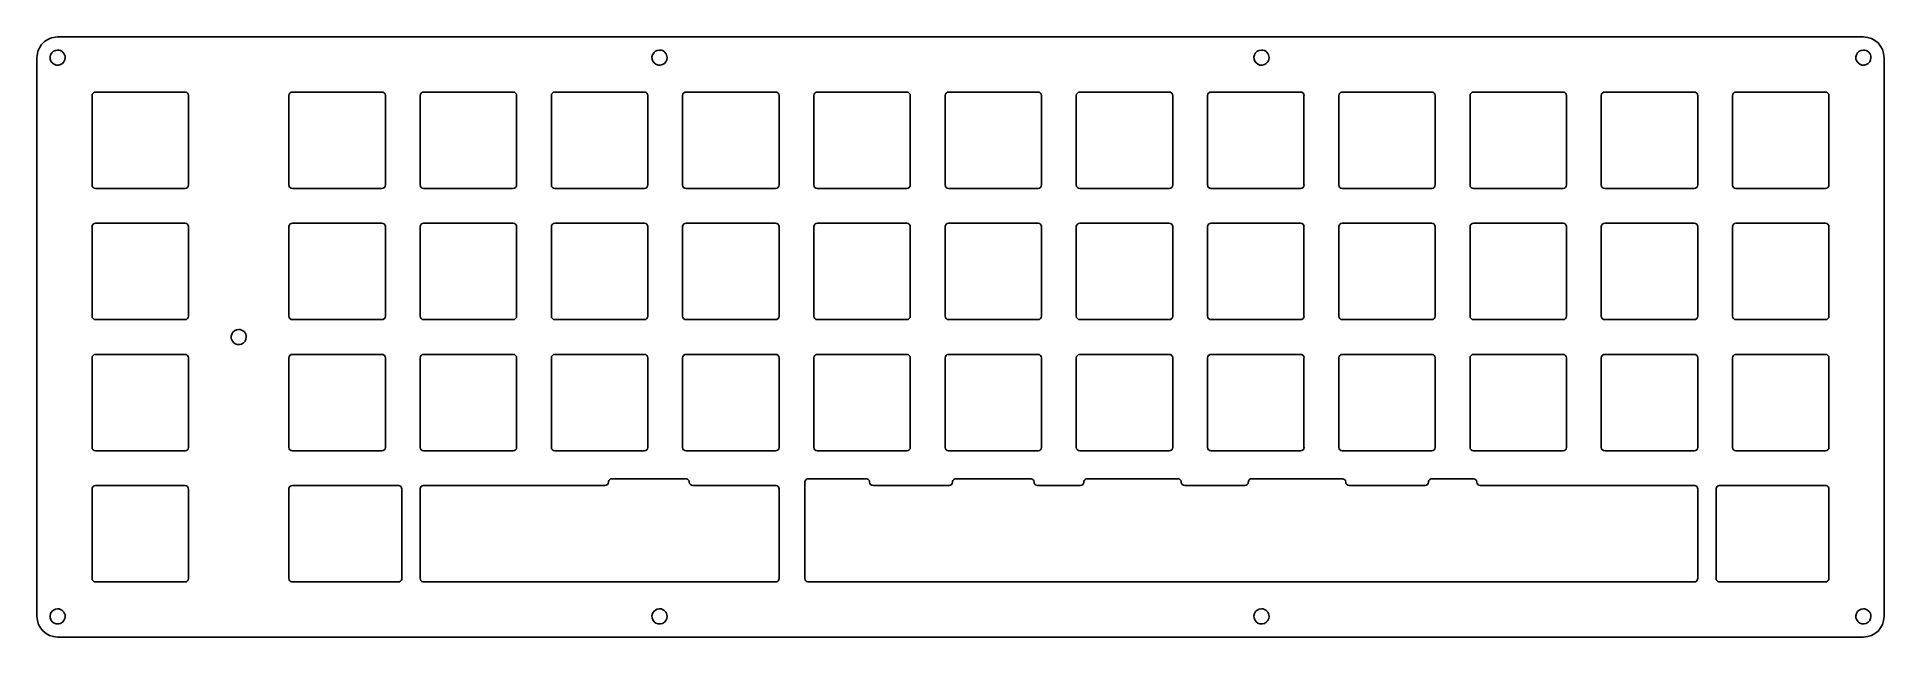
# Model space of a CAD drawing. Extents: x 0 to 268, y -87 to 0.
import ezdxf

# ---------------------------------------------------------------- set-up
doc = ezdxf.new("R2010")
doc.units = 0
doc.layers.get('0').update_dxf_attribs({"linetype": 'CONTINUOUS'})

msp = doc.modelspace()

# ---------------------------------------------------------------- linework, layer by layer
at = {"color": 7}
for points in [[(3.0988, -0.14858), (265.22426, -0.14858)], [(0.09906, -84.29878), (0.09906, -3.14832)], [(268.224, -3.14832), (268.224, -84.29878)], [(8.09752, -8.64996), (8.09752, -21.64968)], [(21.59762, -8.14958), (8.5979, -8.14958)], [(22.098, -21.64968), (22.098, -8.64996)], [(36.67252, -8.64996), (36.67252, -21.64968)], [(50.17262, -8.14958), (37.1729, -8.14958)], [(50.673, -21.64968), (50.673, -8.64996)], [(55.72252, -8.64996), (55.72252, -21.64968)], [(69.22262, -8.14958), (56.2229, -8.14958)], [(69.723, -21.64968), (69.723, -8.64996)], [(74.77252, -8.64996), (74.77252, -21.64968)], [(88.27262, -8.14958), (75.2729, -8.14958)], [(88.773, -21.64968), (88.773, -8.64996)], [(93.82252, -8.64996), (93.82252, -21.64968)], [(107.32262, -8.14958), (94.3229, -8.14958)], [(107.823, -21.64968), (107.823, -8.64996)], [(112.87252, -8.64996), (112.87252, -21.64968)], [(126.37262, -8.14958), (113.3729, -8.14958)], [(126.873, -21.64968), (126.873, -8.64996)], [(131.92252, -8.64996), (131.92252, -21.64968)], [(145.42262, -8.14958), (132.4229, -8.14958)], [(145.923, -21.64968), (145.923, -8.64996)], [(150.97252, -8.64996), (150.97252, -21.64968)], [(164.47262, -8.14958), (151.4729, -8.14958)], [(164.973, -21.64968), (164.973, -8.64996)], [(170.02252, -8.64996), (170.02252, -21.64968)], [(183.52262, -8.14958), (170.5229, -8.14958)], [(184.023, -21.64968), (184.023, -8.64996)], [(189.07252, -8.64996), (189.07252, -21.64968)], [(202.57262, -8.14958), (189.5729, -8.14958)], [(203.073, -21.64968), (203.073, -8.64996)], [(208.12252, -8.64996), (208.12252, -21.64968)], [(221.62262, -8.14958), (208.6229, -8.14958)], [(222.123, -21.64968), (222.123, -8.64996)], [(227.17252, -8.64996), (227.17252, -21.64968)], [(240.67262, -8.14958), (227.6729, -8.14958)], [(241.173, -21.64968), (241.173, -8.64996)], [(246.22252, -8.64996), (246.22252, -21.64968)], [(259.72262, -8.14958), (246.7229, -8.14958)], [(260.223, -21.64968), (260.223, -8.64996)], [(8.5979, -22.15006), (21.59762, -22.15006)], [(37.1729, -22.15006), (50.17262, -22.15006)], [(56.2229, -22.15006), (69.22262, -22.15006)], [(75.2729, -22.15006), (88.27262, -22.15006)], [(94.3229, -22.15006), (107.32262, -22.15006)], [(113.3729, -22.15006), (126.37262, -22.15006)], [(132.4229, -22.15006), (145.42262, -22.15006)], [(151.4729, -22.15006), (164.47262, -22.15006)], [(170.5229, -22.15006), (183.52262, -22.15006)], [(189.5729, -22.15006), (202.57262, -22.15006)], [(208.6229, -22.15006), (221.62262, -22.15006)], [(227.6729, -22.15006), (240.67262, -22.15006)], [(246.7229, -22.15006), (259.72262, -22.15006)], [(8.09752, -27.69996), (8.09752, -40.69968)], [(21.59762, -27.19958), (8.5979, -27.19958)], [(22.098, -40.69968), (22.098, -27.69996)], [(36.67252, -27.69996), (36.67252, -40.69968)], [(50.17262, -27.19958), (37.1729, -27.19958)], [(50.673, -40.69968), (50.673, -27.69996)], [(55.72252, -27.69996), (55.72252, -40.69968)], [(69.22262, -27.19958), (56.2229, -27.19958)], [(69.723, -40.69968), (69.723, -27.69996)], [(74.77252, -27.69996), (74.77252, -40.69968)], [(88.27262, -27.19958), (75.2729, -27.19958)], [(88.773, -40.69968), (88.773, -27.69996)], [(93.82252, -27.69996), (93.82252, -40.69968)], [(107.32262, -27.19958), (94.3229, -27.19958)], [(107.823, -40.69968), (107.823, -27.69996)], [(112.87252, -27.69996), (112.87252, -40.69968)], [(126.37262, -27.19958), (113.3729, -27.19958)], [(126.873, -40.69968), (126.873, -27.69996)], [(131.92252, -27.69996), (131.92252, -40.69968)], [(145.42262, -27.19958), (132.4229, -27.19958)], [(145.923, -40.69968), (145.923, -27.69996)], [(150.97252, -27.69996), (150.97252, -40.69968)], [(164.47262, -27.19958), (151.4729, -27.19958)], [(164.973, -40.69968), (164.973, -27.69996)], [(170.02252, -27.69996), (170.02252, -40.69968)], [(183.52262, -27.19958), (170.5229, -27.19958)], [(184.023, -40.69968), (184.023, -27.69996)], [(189.07252, -27.69996), (189.07252, -40.69968)], [(202.57262, -27.19958), (189.5729, -27.19958)], [(203.073, -40.69968), (203.073, -27.69996)], [(208.12252, -27.69996), (208.12252, -40.69968)], [(221.62262, -27.19958), (208.6229, -27.19958)], [(222.123, -40.69968), (222.123, -27.69996)], [(227.17252, -27.69996), (227.17252, -40.69968)], [(240.67262, -27.19958), (227.6729, -27.19958)], [(241.173, -40.69968), (241.173, -27.69996)], [(246.22252, -27.69996), (246.22252, -40.69968)], [(259.72262, -27.19958), (246.7229, -27.19958)], [(260.223, -40.69968), (260.223, -27.69996)], [(8.5979, -41.20006), (21.59762, -41.20006)], [(37.1729, -41.20006), (50.17262, -41.20006)], [(56.2229, -41.20006), (69.22262, -41.20006)], [(75.2729, -41.20006), (88.27262, -41.20006)], [(94.3229, -41.20006), (107.32262, -41.20006)], [(113.3729, -41.20006), (126.37262, -41.20006)], [(132.4229, -41.20006), (145.42262, -41.20006)], [(151.4729, -41.20006), (164.47262, -41.20006)], [(170.5229, -41.20006), (183.52262, -41.20006)], [(189.5729, -41.20006), (202.57262, -41.20006)], [(208.6229, -41.20006), (221.62262, -41.20006)], [(227.6729, -41.20006), (240.67262, -41.20006)], [(246.7229, -41.20006), (259.72262, -41.20006)], [(8.09752, -46.74996), (8.09752, -59.74968)], [(21.59762, -46.24958), (8.5979, -46.24958)], [(22.098, -59.74968), (22.098, -46.74996)], [(36.67252, -46.74996), (36.67252, -59.74968)], [(50.17262, -46.24958), (37.1729, -46.24958)], [(50.673, -59.74968), (50.673, -46.74996)], [(55.72252, -46.74996), (55.72252, -59.74968)], [(69.22262, -46.24958), (56.2229, -46.24958)], [(69.723, -59.74968), (69.723, -46.74996)], [(74.77252, -46.74996), (74.77252, -59.74968)], [(88.27262, -46.24958), (75.2729, -46.24958)], [(88.773, -59.74968), (88.773, -46.74996)], [(93.82252, -46.74996), (93.82252, -59.74968)], [(107.32262, -46.24958), (94.3229, -46.24958)], [(107.823, -59.74968), (107.823, -46.74996)], [(112.87252, -46.74996), (112.87252, -59.74968)], [(126.37262, -46.24958), (113.3729, -46.24958)], [(126.873, -59.74968), (126.873, -46.74996)], [(131.92252, -46.74996), (131.92252, -59.74968)], [(145.42262, -46.24958), (132.4229, -46.24958)], [(145.923, -59.74968), (145.923, -46.74996)], [(150.97252, -46.74996), (150.97252, -59.74968)], [(164.47262, -46.24958), (151.4729, -46.24958)], [(164.973, -59.74968), (164.973, -46.74996)], [(170.02252, -46.74996), (170.02252, -59.74968)], [(183.52262, -46.24958), (170.5229, -46.24958)], [(184.023, -59.74968), (184.023, -46.74996)], [(189.07252, -46.74996), (189.07252, -59.74968)], [(202.57262, -46.24958), (189.5729, -46.24958)], [(203.073, -59.74968), (203.073, -46.74996)], [(208.12252, -46.74996), (208.12252, -59.74968)], [(221.62262, -46.24958), (208.6229, -46.24958)], [(222.123, -59.74968), (222.123, -46.74996)], [(227.17252, -46.74996), (227.17252, -59.74968)], [(240.67262, -46.24958), (227.6729, -46.24958)], [(241.173, -59.74968), (241.173, -46.74996)], [(246.22252, -46.74996), (246.22252, -59.74968)], [(259.72262, -46.24958), (246.7229, -46.24958)], [(260.223, -59.74968), (260.223, -46.74996)], [(8.5979, -60.25006), (21.59762, -60.25006)], [(37.1729, -60.25006), (50.17262, -60.25006)], [(56.2229, -60.25006), (69.22262, -60.25006)], [(75.2729, -60.25006), (88.27262, -60.25006)], [(94.3229, -60.25006), (107.32262, -60.25006)], [(113.3729, -60.25006), (126.37262, -60.25006)], [(132.4229, -60.25006), (145.42262, -60.25006)], [(151.4729, -60.25006), (164.47262, -60.25006)], [(170.5229, -60.25006), (183.52262, -60.25006)], [(189.5729, -60.25006), (202.57262, -60.25006)], [(208.6229, -60.25006), (221.62262, -60.25006)], [(227.6729, -60.25006), (240.67262, -60.25006)], [(246.7229, -60.25006), (259.72262, -60.25006)], [(83.37042, -64.3293), (83.24088, -64.39788)], [(83.54314, -64.29882), (83.37042, -64.3293)], [(94.2975, -64.29882), (83.54314, -64.29882)], [(94.3864, -64.30644), (94.2975, -64.29882)], [(94.53626, -64.35724), (94.3864, -64.30644)], [(111.90732, -64.3293), (111.77778, -64.39788)], [(112.08004, -64.29882), (111.90732, -64.3293)], [(120.4595, -64.29882), (112.08004, -64.29882)], [(120.5484, -64.30644), (120.4595, -64.29882)], [(120.69826, -64.35724), (120.5484, -64.30644)], [(133.33984, -64.3293), (133.2103, -64.39788)], [(133.51002, -64.29882), (133.33984, -64.3293)], [(144.3355, -64.29882), (133.51002, -64.29882)], [(144.4244, -64.30644), (144.3355, -64.29882)], [(144.57426, -64.35724), (144.4244, -64.30644)], [(152.38984, -64.3293), (152.2603, -64.39788)], [(152.56002, -64.29882), (152.38984, -64.3293)], [(165.70452, -64.29882), (152.56002, -64.29882)], [(165.79342, -64.30644), (165.70452, -64.29882)], [(165.94074, -64.35724), (165.79342, -64.30644)], [(176.26584, -64.3293), (176.1363, -64.39788)], [(176.43602, -64.29882), (176.26584, -64.3293)], [(189.58052, -64.29882), (176.43602, -64.29882)], [(189.66942, -64.30644), (189.58052, -64.29882)], [(189.81674, -64.35724), (189.66942, -64.30644)], [(202.42784, -64.3293), (202.2983, -64.39788)], [(202.59802, -64.29882), (202.42784, -64.3293)], [(208.5975, -64.29882), (202.59802, -64.29882)], [(208.6864, -64.30644), (208.5975, -64.29882)], [(208.83626, -64.35724), (208.6864, -64.30644)], [(8.09752, -65.79996), (8.09752, -78.79968)], [(21.59762, -65.29958), (8.5979, -65.29958)], [(22.098, -78.79968), (22.098, -65.79996)], [(36.68014, -65.70852), (36.67252, -65.79742)], [(36.67252, -65.79742), (36.67252, -78.79968)], [(36.73348, -65.5612), (36.68014, -65.70852)], [(36.81984, -65.44436), (36.73348, -65.5612)], [(36.87318, -65.39864), (36.81984, -65.44436)], [(37.00272, -65.32752), (36.87318, -65.39864)], [(37.1729, -65.29958), (37.00272, -65.32752)], [(52.55514, -65.29958), (37.1729, -65.29958)], [(52.6415, -65.3072), (52.55514, -65.29958)], [(52.79136, -65.358), (52.6415, -65.3072)], [(52.9082, -65.44436), (52.79136, -65.358)], [(52.95392, -65.4977), (52.9082, -65.44436)], [(53.02504, -65.62724), (52.95392, -65.4977)], [(53.05552, -65.79742), (53.02504, -65.62724)], [(53.05552, -78.79968), (53.05552, -65.79742)], [(55.73014, -65.70852), (55.72252, -65.79742)], [(55.72252, -65.79742), (55.72252, -78.79968)], [(55.78348, -65.5612), (55.73014, -65.70852)], [(55.86984, -65.44436), (55.78348, -65.5612)], [(55.92318, -65.39864), (55.86984, -65.44436)], [(56.05272, -65.32752), (55.92318, -65.39864)], [(56.2229, -65.29958), (56.05272, -65.32752)], [(82.54238, -65.29958), (56.2229, -65.29958)], [(83.05038, -64.70776), (83.04276, -64.7992)], [(83.10118, -64.56044), (83.05038, -64.70776)], [(83.18754, -64.44614), (83.10118, -64.56044)], [(83.24088, -64.39788), (83.18754, -64.44614)], [(94.65056, -64.44614), (94.53626, -64.35724)], [(94.69628, -64.49694), (94.65056, -64.44614)], [(94.7674, -64.62648), (94.69628, -64.49694)], [(94.79788, -64.7992), (94.7674, -64.62648)], [(107.32262, -65.29958), (95.29826, -65.29958)], [(107.41152, -65.3072), (107.32262, -65.29958)], [(107.56138, -65.358), (107.41152, -65.3072)], [(107.67568, -65.44436), (107.56138, -65.358)], [(107.7214, -65.4977), (107.67568, -65.44436)], [(107.79252, -65.62724), (107.7214, -65.4977)], [(107.823, -65.79742), (107.79252, -65.62724)], [(107.823, -78.79968), (107.823, -65.79742)], [(111.58728, -64.70776), (111.57966, -64.7992)], [(111.57966, -64.7992), (111.57966, -78.79968)], [(111.63808, -64.56044), (111.58728, -64.70776)], [(111.72444, -64.44614), (111.63808, -64.56044)], [(111.77778, -64.39788), (111.72444, -64.44614)], [(120.81256, -64.44614), (120.69826, -64.35724)], [(120.85828, -64.49694), (120.81256, -64.44614)], [(120.9294, -64.62648), (120.85828, -64.49694)], [(120.95988, -64.7992), (120.9294, -64.62648)], [(132.50926, -65.29958), (121.46026, -65.29958)], [(133.01726, -64.70776), (133.00964, -64.7992)], [(133.0706, -64.56044), (133.01726, -64.70776)], [(133.15696, -64.44614), (133.0706, -64.56044)], [(133.2103, -64.39788), (133.15696, -64.44614)], [(144.68856, -64.44614), (144.57426, -64.35724)], [(144.73428, -64.49694), (144.68856, -64.44614)], [(144.8054, -64.62648), (144.73428, -64.49694)], [(144.83588, -64.7992), (144.8054, -64.62648)], [(151.55926, -65.29958), (145.33626, -65.29958)], [(152.06726, -64.70776), (152.05964, -64.7992)], [(152.1206, -64.56044), (152.06726, -64.70776)], [(152.20696, -64.44614), (152.1206, -64.56044)], [(152.2603, -64.39788), (152.20696, -64.44614)], [(166.05758, -64.44614), (165.94074, -64.35724)], [(166.1033, -64.49694), (166.05758, -64.44614)], [(166.17442, -64.62648), (166.1033, -64.49694)], [(166.2049, -64.7992), (166.17442, -64.62648)], [(175.43526, -65.29958), (166.70528, -65.29958)], [(175.94326, -64.70776), (175.93564, -64.7992)], [(175.9966, -64.56044), (175.94326, -64.70776)], [(176.08296, -64.44614), (175.9966, -64.56044)], [(176.1363, -64.39788), (176.08296, -64.44614)], [(189.93358, -64.44614), (189.81674, -64.35724)], [(189.9793, -64.49694), (189.93358, -64.44614)], [(190.05042, -64.62648), (189.9793, -64.49694)], [(190.0809, -64.7992), (190.05042, -64.62648)], [(201.59726, -65.29958), (190.58128, -65.29958)], [(202.10526, -64.70776), (202.09764, -64.7992)], [(202.1586, -64.56044), (202.10526, -64.70776)], [(202.24496, -64.44614), (202.1586, -64.56044)], [(202.2983, -64.39788), (202.24496, -64.44614)], [(208.95056, -64.44614), (208.83626, -64.35724)], [(208.99628, -64.49694), (208.95056, -64.44614)], [(209.0674, -64.62648), (208.99628, -64.49694)], [(209.09788, -64.7992), (209.0674, -64.62648)], [(240.67262, -65.29958), (209.59826, -65.29958)], [(240.76152, -65.3072), (240.67262, -65.29958)], [(240.91138, -65.358), (240.76152, -65.3072)], [(241.02568, -65.44436), (240.91138, -65.358)], [(241.0714, -65.4977), (241.02568, -65.44436)], [(241.14252, -65.62724), (241.0714, -65.4977)], [(241.173, -65.79742), (241.14252, -65.62724)], [(241.173, -78.79968), (241.173, -65.79742)], [(243.85016, -65.70852), (243.84254, -65.79742)], [(243.84254, -65.79742), (243.84254, -78.79968)], [(243.90096, -65.5612), (243.85016, -65.70852)], [(243.98732, -65.44436), (243.90096, -65.5612)], [(244.04066, -65.39864), (243.98732, -65.44436)], [(244.17274, -65.32752), (244.04066, -65.39864)], [(244.34292, -65.29958), (244.17274, -65.32752)], [(259.72262, -65.29958), (244.34292, -65.29958)], [(259.81152, -65.3072), (259.72262, -65.29958)], [(259.96138, -65.358), (259.81152, -65.3072)], [(260.07568, -65.44436), (259.96138, -65.358)], [(260.1214, -65.4977), (260.07568, -65.44436)], [(260.19252, -65.62724), (260.1214, -65.4977)], [(260.223, -65.79742), (260.19252, -65.62724)], [(260.223, -78.79968), (260.223, -65.79742)], [(8.5979, -79.30006), (21.59762, -79.30006)], [(36.67252, -78.79968), (36.70554, -78.9724)], [(36.70554, -78.9724), (36.77666, -79.10194)], [(36.77666, -79.10194), (36.81984, -79.15274)], [(36.81984, -79.15274), (36.93414, -79.2391)], [(36.93414, -79.2391), (37.084, -79.2899)], [(37.084, -79.2899), (37.1729, -79.29752)], [(37.1729, -79.29752), (52.55514, -79.29752)], [(52.55514, -79.29752), (52.72532, -79.26958)], [(52.72532, -79.26958), (52.85486, -79.19846)], [(52.85486, -79.19846), (52.9082, -79.15274)], [(52.9082, -79.15274), (52.99456, -79.03844)], [(52.99456, -79.03844), (53.04536, -78.88858)], [(53.04536, -78.88858), (53.05552, -78.79968)], [(55.72252, -78.79968), (55.75554, -78.9724)], [(55.75554, -78.9724), (55.82666, -79.10194)], [(55.82666, -79.10194), (55.86984, -79.15274)], [(55.86984, -79.15274), (55.98414, -79.2391)], [(55.98414, -79.2391), (56.134, -79.2899)], [(56.134, -79.2899), (56.2229, -79.29752)], [(56.2229, -79.29752), (107.32262, -79.29752)], [(107.32262, -79.29752), (107.4928, -79.26958)], [(107.4928, -79.26958), (107.62488, -79.19846)], [(107.62488, -79.19846), (107.67568, -79.15274)], [(107.67568, -79.15274), (107.76204, -79.03844)], [(107.76204, -79.03844), (107.81538, -78.88858)], [(107.81538, -78.88858), (107.823, -78.79968)], [(111.57966, -78.79968), (111.61014, -78.9724)], [(111.61014, -78.9724), (111.68126, -79.10194)], [(111.68126, -79.10194), (111.72444, -79.15274)], [(111.72444, -79.15274), (111.84128, -79.2391)], [(111.84128, -79.2391), (111.9886, -79.2899)], [(111.9886, -79.2899), (112.08004, -79.29752)], [(112.08004, -79.29752), (240.67262, -79.29752)], [(240.67262, -79.29752), (240.8428, -79.26958)], [(240.8428, -79.26958), (240.97488, -79.19846)], [(240.97488, -79.19846), (241.02568, -79.15274)], [(241.02568, -79.15274), (241.11204, -79.03844)], [(241.11204, -79.03844), (241.16538, -78.88858)], [(241.16538, -78.88858), (241.173, -78.79968)], [(243.84254, -78.79968), (243.87302, -78.9724)], [(243.87302, -78.9724), (243.94414, -79.10194)], [(243.94414, -79.10194), (243.98732, -79.15274)], [(243.98732, -79.15274), (244.10416, -79.2391)], [(244.10416, -79.2391), (244.25148, -79.2899)], [(244.25148, -79.2899), (244.34292, -79.29752)], [(244.34292, -79.29752), (259.72262, -79.29752)], [(259.72262, -79.29752), (259.8928, -79.26958)], [(259.8928, -79.26958), (260.02488, -79.19846)], [(260.02488, -79.19846), (260.07568, -79.15274)], [(260.07568, -79.15274), (260.16204, -79.03844)], [(260.16204, -79.03844), (260.21538, -78.88858)], [(260.21538, -78.88858), (260.223, -78.79968)], [(265.22426, -87.29852), (3.0988, -87.29852)]]:
    msp.add_lwpolyline(points, dxfattribs=at)
for points in [[(3.099994, -2.050402)], [(90.475054, -2.050402)], [(177.850038, -2.050402)], [(265.22426, -2.050402)], [(29.387546, -42.625327)], [(3.099994, -83.200303)], [(90.475054, -83.200303)], [(177.850038, -83.200303)], [(265.22426, -83.200303)]]:
    msp.add_lwpolyline(points, close=True, dxfattribs=at)
for points in [[(0.978676, -1.029082), (0.416068, -1.591692), (0.099999, -2.354754), (0.100001, -3.150403)], [(3.099994, -0.150401), (2.304345, -0.150401), (1.541284, -0.466472), (0.978676, -1.029082)], [(3.099994, -2.050402), (2.655085, -2.050402), (2.253985, -2.318409), (2.083726, -2.729451)], [(3.877811, -2.372585), (3.671521, -2.166295), (3.391732, -2.050402), (3.099994, -2.050402)], [(4.199994, -3.150403), (4.199994, -2.858664), (4.084102, -2.578875), (3.877811, -2.372585)], [(90.475054, -2.050402), (90.030145, -2.050402), (89.629045, -2.318409), (89.458786, -2.729451)], [(91.252872, -2.372585), (91.046582, -2.166295), (90.766792, -2.050402), (90.475054, -2.050402)], [(91.575054, -3.150403), (91.575054, -2.858664), (91.459162, -2.578875), (91.252872, -2.372585)], [(177.850038, -2.050402), (177.405129, -2.050402), (177.004029, -2.318409), (176.83377, -2.729451)], [(178.627856, -2.372585), (178.421566, -2.166295), (178.141776, -2.050402), (177.850038, -2.050402)], [(178.950038, -3.150403), (178.950038, -2.858664), (178.834146, -2.578875), (178.627856, -2.372585)], [(265.22426, -2.050402), (264.779351, -2.050402), (264.378251, -2.318409), (264.207992, -2.729451)], [(268.224, -3.150403), (268.224004, -1.493648), (266.881015, -0.150541), (265.22426, -0.150401)], [(266.002078, -2.372585), (265.795788, -2.166295), (265.515998, -2.050402), (265.22426, -2.050402)], [(266.32426, -3.150403), (266.32426, -2.858664), (266.208368, -2.578875), (266.002078, -2.372585)], [(2.083726, -2.729451), (1.913467, -3.140493), (2.007578, -3.613622), (2.322176, -3.92822)], [(2.322176, -3.92822), (2.636774, -4.242818), (3.109904, -4.33693), (3.520946, -4.16667)], [(3.520946, -4.16667), (3.931988, -3.996411), (4.199994, -3.595311), (4.199994, -3.150403)], [(89.458786, -2.729451), (89.288527, -3.140493), (89.382638, -3.613622), (89.697236, -3.92822)], [(89.697236, -3.92822), (90.011834, -4.242818), (90.484964, -4.33693), (90.896006, -4.16667)], [(90.896006, -4.16667), (91.307048, -3.996411), (91.575054, -3.595311), (91.575054, -3.150403)], [(176.83377, -2.729451), (176.663511, -3.140493), (176.757622, -3.613622), (177.07222, -3.92822)], [(177.07222, -3.92822), (177.386818, -4.242818), (177.859948, -4.33693), (178.27099, -4.16667)], [(178.27099, -4.16667), (178.682032, -3.996411), (178.950038, -3.595311), (178.950038, -3.150403)], [(264.207992, -2.729451), (264.037733, -3.140493), (264.131844, -3.613622), (264.446442, -3.92822)], [(264.446442, -3.92822), (264.76104, -4.242818), (265.23417, -4.33693), (265.645212, -4.16667)], [(265.645212, -4.16667), (266.056254, -3.996411), (266.32426, -3.595311), (266.32426, -3.150403)], [(8.246456, -8.296839), (8.152688, -8.390607), (8.100009, -8.517784), (8.100009, -8.650392)], [(8.600008, -8.150393), (8.4674, -8.150393), (8.340224, -8.203071), (8.246456, -8.296839)], [(21.95356, -8.296839), (21.859792, -8.203071), (21.732616, -8.150393), (21.600008, -8.150393)], [(22.100007, -8.650392), (22.100007, -8.517784), (22.047328, -8.390607), (21.95356, -8.296839)], [(37.174932, -8.150393), (36.89884, -8.150463), (36.67506, -8.374299), (36.67506, -8.650392)], [(50.528541, -8.296794), (50.434745, -8.203022), (50.307536, -8.150359), (50.174906, -8.150393)], [(50.675032, -8.650392), (50.675032, -8.517762), (50.622336, -8.390566), (50.528541, -8.296794)], [(56.224932, -8.150393), (55.94884, -8.150463), (55.72506, -8.374299), (55.72506, -8.650392)], [(69.578541, -8.296794), (69.484745, -8.203022), (69.357536, -8.150359), (69.224906, -8.150393)], [(69.725032, -8.650392), (69.725032, -8.517762), (69.672336, -8.390566), (69.578541, -8.296794)], [(75.274932, -8.150393), (74.99884, -8.150463), (74.77506, -8.374299), (74.77506, -8.650392)], [(88.628541, -8.296794), (88.534745, -8.203022), (88.407536, -8.150359), (88.274906, -8.150393)], [(88.775032, -8.650392), (88.775032, -8.517762), (88.722336, -8.390566), (88.628541, -8.296794)], [(94.324932, -8.150393), (94.04884, -8.150463), (93.82506, -8.374299), (93.82506, -8.650392)], [(107.678541, -8.296794), (107.584745, -8.203022), (107.457536, -8.150359), (107.324906, -8.150393)], [(107.825032, -8.650392), (107.825032, -8.517762), (107.772336, -8.390566), (107.678541, -8.296794)], [(113.374932, -8.150393), (113.09884, -8.150463), (112.87506, -8.374299), (112.87506, -8.650392)], [(126.728541, -8.296794), (126.634745, -8.203022), (126.507536, -8.150359), (126.374906, -8.150393)], [(126.875032, -8.650392), (126.875032, -8.517762), (126.822336, -8.390566), (126.728541, -8.296794)], [(132.424932, -8.150393), (132.14884, -8.150463), (131.92506, -8.374299), (131.92506, -8.650392)], [(145.778541, -8.296794), (145.684745, -8.203022), (145.557536, -8.150359), (145.424906, -8.150393)], [(145.925032, -8.650392), (145.925032, -8.517762), (145.872336, -8.390566), (145.778541, -8.296794)], [(151.474932, -8.150393), (151.19884, -8.150463), (150.97506, -8.374299), (150.97506, -8.650392)], [(164.828541, -8.296794), (164.734745, -8.203022), (164.607536, -8.150359), (164.474906, -8.150393)], [(164.975032, -8.650392), (164.975032, -8.517762), (164.922336, -8.390566), (164.828541, -8.296794)], [(170.524932, -8.150393), (170.24884, -8.150463), (170.02506, -8.374299), (170.02506, -8.650392)], [(183.878541, -8.296794), (183.784745, -8.203022), (183.657536, -8.150359), (183.524906, -8.150393)], [(184.025032, -8.650392), (184.025032, -8.517762), (183.972336, -8.390566), (183.878541, -8.296794)], [(189.574932, -8.150393), (189.29884, -8.150463), (189.07506, -8.374299), (189.07506, -8.650392)], [(202.928541, -8.296794), (202.834745, -8.203022), (202.707536, -8.150359), (202.574906, -8.150393)], [(203.075032, -8.650392), (203.075032, -8.517762), (203.022336, -8.390566), (202.928541, -8.296794)], [(208.624932, -8.150393), (208.34884, -8.150463), (208.12506, -8.374299), (208.12506, -8.650392)], [(221.978541, -8.296794), (221.884745, -8.203022), (221.757536, -8.150359), (221.624906, -8.150393)], [(222.125032, -8.650392), (222.125032, -8.517762), (222.072336, -8.390566), (221.978541, -8.296794)], [(227.674932, -8.150393), (227.39884, -8.150463), (227.17506, -8.374299), (227.17506, -8.650392)], [(241.028541, -8.296794), (240.934745, -8.203022), (240.807536, -8.150359), (240.674906, -8.150393)], [(241.175032, -8.650392), (241.175032, -8.517762), (241.122336, -8.390566), (241.028541, -8.296794)], [(246.724932, -8.150393), (246.44884, -8.150463), (246.22506, -8.374299), (246.22506, -8.650392)], [(260.078959, -8.296704), (259.985109, -8.202925), (259.857834, -8.150292), (259.72516, -8.150393)], [(260.22554, -8.650392), (260.22554, -8.517718), (260.172809, -8.390483), (260.078959, -8.296704)], [(8.100009, -21.650391), (8.100009, -21.782999), (8.152688, -21.910176), (8.246456, -22.003944)], [(8.246456, -22.003944), (8.340224, -22.097712), (8.4674, -22.15039), (8.600008, -22.15039)], [(21.600008, -22.15039), (21.732616, -22.15039), (21.859792, -22.097712), (21.95356, -22.003944)], [(21.95356, -22.003944), (22.047328, -21.910176), (22.100007, -21.782999), (22.100007, -21.650391)], [(36.67506, -21.650391), (36.67506, -21.926483), (36.89884, -22.15032), (37.174932, -22.15039)], [(50.174906, -22.15039), (50.307536, -22.150424), (50.434745, -22.09776), (50.528541, -22.003989)], [(50.528541, -22.003989), (50.622336, -21.910217), (50.675032, -21.783021), (50.675032, -21.650391)], [(55.72506, -21.650391), (55.72506, -21.926483), (55.94884, -22.15032), (56.224932, -22.15039)], [(69.224906, -22.15039), (69.357536, -22.150424), (69.484745, -22.09776), (69.578541, -22.003989)], [(69.578541, -22.003989), (69.672336, -21.910217), (69.725032, -21.783021), (69.725032, -21.650391)], [(74.77506, -21.650391), (74.77506, -21.926483), (74.99884, -22.15032), (75.274932, -22.15039)], [(88.274906, -22.15039), (88.407536, -22.150424), (88.534745, -22.09776), (88.628541, -22.003989)], [(88.628541, -22.003989), (88.722336, -21.910217), (88.775032, -21.783021), (88.775032, -21.650391)], [(93.82506, -21.650391), (93.82506, -21.926483), (94.04884, -22.15032), (94.324932, -22.15039)], [(107.324906, -22.15039), (107.457536, -22.150424), (107.584745, -22.09776), (107.678541, -22.003989)], [(107.678541, -22.003989), (107.772336, -21.910217), (107.825032, -21.783021), (107.825032, -21.650391)], [(112.87506, -21.650391), (112.87506, -21.926483), (113.09884, -22.15032), (113.374932, -22.15039)], [(126.374906, -22.15039), (126.507536, -22.150424), (126.634745, -22.09776), (126.728541, -22.003989)], [(126.728541, -22.003989), (126.822336, -21.910217), (126.875032, -21.783021), (126.875032, -21.650391)], [(131.92506, -21.650391), (131.92506, -21.926483), (132.14884, -22.15032), (132.424932, -22.15039)], [(145.424906, -22.15039), (145.557536, -22.150424), (145.684745, -22.09776), (145.778541, -22.003989)], [(145.778541, -22.003989), (145.872336, -21.910217), (145.925032, -21.783021), (145.925032, -21.650391)], [(150.97506, -21.650391), (150.97506, -21.926483), (151.19884, -22.15032), (151.474932, -22.15039)], [(164.474906, -22.15039), (164.607536, -22.150424), (164.734745, -22.09776), (164.828541, -22.003989)], [(164.828541, -22.003989), (164.922336, -21.910217), (164.975032, -21.783021), (164.975032, -21.650391)], [(170.02506, -21.650391), (170.02506, -21.926483), (170.24884, -22.15032), (170.524932, -22.15039)], [(183.524906, -22.15039), (183.657536, -22.150424), (183.784745, -22.09776), (183.878541, -22.003989)], [(183.878541, -22.003989), (183.972336, -21.910217), (184.025032, -21.783021), (184.025032, -21.650391)], [(189.07506, -21.650391), (189.07506, -21.926483), (189.29884, -22.15032), (189.574932, -22.15039)], [(202.574906, -22.15039), (202.707536, -22.150424), (202.834745, -22.09776), (202.928541, -22.003989)], [(202.928541, -22.003989), (203.022336, -21.910217), (203.075032, -21.783021), (203.075032, -21.650391)], [(208.12506, -21.650391), (208.12506, -21.926483), (208.34884, -22.15032), (208.624932, -22.15039)], [(221.624906, -22.15039), (221.757536, -22.150424), (221.884745, -22.09776), (221.978541, -22.003989)], [(221.978541, -22.003989), (222.072336, -21.910217), (222.125032, -21.783021), (222.125032, -21.650391)], [(227.17506, -21.650391), (227.17506, -21.926483), (227.39884, -22.15032), (227.674932, -22.15039)], [(240.674906, -22.15039), (240.807536, -22.150424), (240.934745, -22.09776), (241.028541, -22.003989)], [(241.028541, -22.003989), (241.122336, -21.910217), (241.175032, -21.783021), (241.175032, -21.650391)], [(246.22506, -21.650391), (246.22506, -21.926483), (246.44884, -22.15032), (246.724932, -22.15039)], [(259.72516, -22.15039), (259.857834, -22.150491), (259.985109, -22.097857), (260.078959, -22.004078)], [(260.078959, -22.004078), (260.172809, -21.9103), (260.22554, -21.783065), (260.22554, -21.650391)], [(8.246411, -27.346833), (8.152639, -27.440629), (8.099976, -27.567838), (8.100009, -27.700468)], [(8.600008, -27.200342), (8.467378, -27.200342), (8.340182, -27.253038), (8.246411, -27.346833)], [(21.953605, -27.346833), (21.859834, -27.253038), (21.732638, -27.200342), (21.600008, -27.200342)], [(22.100007, -27.700468), (22.10004, -27.567838), (22.047377, -27.440629), (21.953605, -27.346833)], [(36.821417, -27.346878), (36.727672, -27.44067), (36.675026, -27.56786), (36.67506, -27.700468)], [(37.174932, -27.200342), (37.042324, -27.200376), (36.915161, -27.253086), (36.821417, -27.346878)], [(50.528586, -27.346788), (50.434787, -27.252989), (50.307558, -27.200308), (50.174906, -27.200342)], [(50.675032, -27.700468), (50.675066, -27.567816), (50.622385, -27.440587), (50.528586, -27.346788)], [(55.871417, -27.346878), (55.777672, -27.44067), (55.725026, -27.56786), (55.72506, -27.700468)], [(56.224932, -27.200342), (56.092324, -27.200376), (55.965161, -27.253086), (55.871417, -27.346878)], [(69.578586, -27.346788), (69.484787, -27.252989), (69.357558, -27.200308), (69.224906, -27.200342)], [(69.725032, -27.700468), (69.725066, -27.567816), (69.672385, -27.440587), (69.578586, -27.346788)], [(74.921417, -27.346878), (74.827672, -27.44067), (74.775026, -27.56786), (74.77506, -27.700468)], [(75.274932, -27.200342), (75.142324, -27.200376), (75.015161, -27.253086), (74.921417, -27.346878)], [(88.628586, -27.346788), (88.534787, -27.252989), (88.407558, -27.200308), (88.274906, -27.200342)], [(88.775032, -27.700468), (88.775066, -27.567816), (88.722385, -27.440587), (88.628586, -27.346788)], [(93.971417, -27.346878), (93.877672, -27.44067), (93.825026, -27.56786), (93.82506, -27.700468)], [(94.324932, -27.200342), (94.192324, -27.200376), (94.065161, -27.253086), (93.971417, -27.346878)], [(107.678586, -27.346788), (107.584787, -27.252989), (107.457558, -27.200308), (107.324906, -27.200342)], [(107.825032, -27.700468), (107.825066, -27.567816), (107.772385, -27.440587), (107.678586, -27.346788)], [(113.021417, -27.346878), (112.927672, -27.44067), (112.875026, -27.56786), (112.87506, -27.700468)], [(113.374932, -27.200342), (113.242324, -27.200376), (113.115161, -27.253086), (113.021417, -27.346878)], [(126.728586, -27.346788), (126.634787, -27.252989), (126.507558, -27.200308), (126.374906, -27.200342)], [(126.875032, -27.700468), (126.875066, -27.567816), (126.822385, -27.440587), (126.728586, -27.346788)], [(132.071417, -27.346878), (131.977672, -27.44067), (131.925026, -27.56786), (131.92506, -27.700468)], [(132.424932, -27.200342), (132.292324, -27.200376), (132.165161, -27.253086), (132.071417, -27.346878)], [(145.778586, -27.346788), (145.684787, -27.252989), (145.557558, -27.200308), (145.424906, -27.200342)], [(145.925032, -27.700468), (145.925066, -27.567816), (145.872385, -27.440587), (145.778586, -27.346788)], [(151.121417, -27.346878), (151.027672, -27.44067), (150.975026, -27.56786), (150.97506, -27.700468)], [(151.474932, -27.200342), (151.342324, -27.200376), (151.215161, -27.253086), (151.121417, -27.346878)], [(164.828586, -27.346788), (164.734787, -27.252989), (164.607558, -27.200308), (164.474906, -27.200342)], [(164.975032, -27.700468), (164.975066, -27.567816), (164.922385, -27.440587), (164.828586, -27.346788)], [(170.171417, -27.346878), (170.077672, -27.44067), (170.025026, -27.56786), (170.02506, -27.700468)], [(170.524932, -27.200342), (170.392324, -27.200376), (170.265161, -27.253086), (170.171417, -27.346878)], [(183.878586, -27.346788), (183.784787, -27.252989), (183.657558, -27.200308), (183.524906, -27.200342)], [(184.025032, -27.700468), (184.025066, -27.567816), (183.972385, -27.440587), (183.878586, -27.346788)], [(189.221417, -27.346878), (189.127672, -27.44067), (189.075026, -27.56786), (189.07506, -27.700468)], [(189.574932, -27.200342), (189.442324, -27.200376), (189.315161, -27.253086), (189.221417, -27.346878)], [(202.928586, -27.346788), (202.834787, -27.252989), (202.707558, -27.200308), (202.574906, -27.200342)], [(203.075032, -27.700468), (203.075066, -27.567816), (203.022385, -27.440587), (202.928586, -27.346788)], [(208.271417, -27.346878), (208.177672, -27.44067), (208.125026, -27.56786), (208.12506, -27.700468)], [(208.624932, -27.200342), (208.492324, -27.200376), (208.365161, -27.253086), (208.271417, -27.346878)], [(221.978586, -27.346788), (221.884787, -27.252989), (221.757558, -27.200308), (221.624906, -27.200342)], [(222.125032, -27.700468), (222.125066, -27.567816), (222.072385, -27.440587), (221.978586, -27.346788)], [(227.321417, -27.346878), (227.227672, -27.44067), (227.175026, -27.56786), (227.17506, -27.700468)], [(227.674932, -27.200342), (227.542324, -27.200376), (227.415161, -27.253086), (227.321417, -27.346878)], [(241.028586, -27.346788), (240.934787, -27.252989), (240.807558, -27.200308), (240.674906, -27.200342)], [(241.175032, -27.700468), (241.175066, -27.567816), (241.122385, -27.440587), (241.028586, -27.346788)], [(246.371417, -27.346878), (246.277672, -27.44067), (246.225026, -27.56786), (246.22506, -27.700468)], [(246.724932, -27.200342), (246.592324, -27.200376), (246.465161, -27.253086), (246.371417, -27.346878)], [(260.079004, -27.346698), (259.98515, -27.252892), (259.857856, -27.200241), (259.72516, -27.200342)], [(260.22554, -27.700468), (260.225574, -27.567772), (260.172858, -27.440505), (260.079004, -27.346698)], [(8.100009, -40.700442), (8.100079, -40.976534), (8.323916, -41.200314), (8.600008, -41.200314)], [(21.600008, -41.200314), (21.8761, -41.200314), (22.099936, -40.976534), (22.100007, -40.700442)], [(29.387546, -42.625327), (28.942637, -42.625327), (28.541537, -42.893334), (28.371278, -43.304376)], [(30.165364, -42.94751), (29.959074, -42.74122), (29.679284, -42.625327), (29.387546, -42.625327)], [(36.67506, -40.700442), (36.67513, -40.976484), (36.898889, -41.200244), (37.174932, -41.200314)], [(50.174906, -41.200314), (50.307514, -41.200348), (50.434704, -41.147702), (50.528496, -41.053957)], [(50.528496, -41.053957), (50.622288, -40.960213), (50.674998, -40.83305), (50.675032, -40.700442)], [(55.72506, -40.700442), (55.72513, -40.976484), (55.948889, -41.200244), (56.224932, -41.200314)], [(69.224906, -41.200314), (69.357514, -41.200348), (69.484704, -41.147702), (69.578496, -41.053957)], [(69.578496, -41.053957), (69.672288, -40.960213), (69.724998, -40.83305), (69.725032, -40.700442)], [(74.77506, -40.700442), (74.77513, -40.976484), (74.998889, -41.200244), (75.274932, -41.200314)], [(88.274906, -41.200314), (88.407514, -41.200348), (88.534704, -41.147702), (88.628496, -41.053957)], [(88.628496, -41.053957), (88.722288, -40.960213), (88.774998, -40.83305), (88.775032, -40.700442)], [(93.82506, -40.700442), (93.82513, -40.976484), (94.048889, -41.200244), (94.324932, -41.200314)], [(107.324906, -41.200314), (107.457514, -41.200348), (107.584704, -41.147702), (107.678496, -41.053957)], [(107.678496, -41.053957), (107.772288, -40.960213), (107.824998, -40.83305), (107.825032, -40.700442)], [(112.87506, -40.700442), (112.87513, -40.976484), (113.098889, -41.200244), (113.374932, -41.200314)], [(126.374906, -41.200314), (126.507514, -41.200348), (126.634704, -41.147702), (126.728496, -41.053957)], [(126.728496, -41.053957), (126.822288, -40.960213), (126.874998, -40.83305), (126.875032, -40.700442)], [(131.92506, -40.700442), (131.92513, -40.976484), (132.148889, -41.200244), (132.424932, -41.200314)], [(145.424906, -41.200314), (145.557514, -41.200348), (145.684704, -41.147702), (145.778496, -41.053957)], [(145.778496, -41.053957), (145.872288, -40.960213), (145.924998, -40.83305), (145.925032, -40.700442)], [(150.97506, -40.700442), (150.97513, -40.976484), (151.198889, -41.200244), (151.474932, -41.200314)], [(164.474906, -41.200314), (164.607514, -41.200348), (164.734704, -41.147702), (164.828496, -41.053957)], [(164.828496, -41.053957), (164.922288, -40.960213), (164.974998, -40.83305), (164.975032, -40.700442)], [(170.02506, -40.700442), (170.02513, -40.976484), (170.248889, -41.200244), (170.524932, -41.200314)], [(183.524906, -41.200314), (183.657514, -41.200348), (183.784704, -41.147702), (183.878496, -41.053957)], [(183.878496, -41.053957), (183.972288, -40.960213), (184.024998, -40.83305), (184.025032, -40.700442)], [(189.07506, -40.700442), (189.07513, -40.976484), (189.298889, -41.200244), (189.574932, -41.200314)], [(202.574906, -41.200314), (202.707514, -41.200348), (202.834704, -41.147702), (202.928496, -41.053957)], [(202.928496, -41.053957), (203.022288, -40.960213), (203.074998, -40.83305), (203.075032, -40.700442)], [(208.12506, -40.700442), (208.12513, -40.976484), (208.348889, -41.200244), (208.624932, -41.200314)], [(221.624906, -41.200314), (221.757514, -41.200348), (221.884704, -41.147702), (221.978496, -41.053957)], [(221.978496, -41.053957), (222.072288, -40.960213), (222.124998, -40.83305), (222.125032, -40.700442)], [(227.17506, -40.700442), (227.17513, -40.976484), (227.398889, -41.200244), (227.674932, -41.200314)], [(240.674906, -41.200314), (240.807514, -41.200348), (240.934704, -41.147702), (241.028496, -41.053957)], [(241.028496, -41.053957), (241.122288, -40.960213), (241.174998, -40.83305), (241.175032, -40.700442)], [(246.22506, -40.700442), (246.22513, -40.976484), (246.448889, -41.200244), (246.724932, -41.200314)], [(259.72516, -41.200314), (259.857812, -41.200415), (259.985067, -41.147799), (260.078914, -41.054047)], [(260.078914, -41.054047), (260.172761, -40.960296), (260.225506, -40.833094), (260.22554, -40.700442)], [(28.371278, -43.304376), (28.201019, -43.715418), (28.29513, -44.188548), (28.609728, -44.503146)], [(28.609728, -44.503146), (28.924326, -44.817743), (29.397456, -44.911855), (29.808498, -44.741596)], [(29.808498, -44.741596), (30.21954, -44.571336), (30.487546, -44.170236), (30.487546, -43.725328)], [(30.487546, -43.725328), (30.487546, -43.43359), (30.371654, -43.1538), (30.165364, -42.94751)], [(8.246411, -46.396833), (8.152639, -46.490629), (8.099976, -46.617838), (8.100009, -46.750468)], [(8.600008, -46.250342), (8.467378, -46.250342), (8.340182, -46.303038), (8.246411, -46.396833)], [(21.953605, -46.396833), (21.859834, -46.303038), (21.732638, -46.250342), (21.600008, -46.250342)], [(22.100007, -46.750468), (22.10004, -46.617838), (22.047377, -46.490629), (21.953605, -46.396833)], [(36.821417, -46.396878), (36.727672, -46.49067), (36.675026, -46.61786), (36.67506, -46.750468)], [(37.174932, -46.250342), (37.042324, -46.250376), (36.915161, -46.303086), (36.821417, -46.396878)], [(50.528586, -46.396788), (50.434787, -46.302989), (50.307558, -46.250308), (50.174906, -46.250342)], [(50.675032, -46.750468), (50.675066, -46.617816), (50.622385, -46.490587), (50.528586, -46.396788)], [(55.871417, -46.396878), (55.777672, -46.49067), (55.725026, -46.61786), (55.72506, -46.750468)], [(56.224932, -46.250342), (56.092324, -46.250376), (55.965161, -46.303086), (55.871417, -46.396878)], [(69.578586, -46.396788), (69.484787, -46.302989), (69.357558, -46.250308), (69.224906, -46.250342)], [(69.725032, -46.750468), (69.725066, -46.617816), (69.672385, -46.490587), (69.578586, -46.396788)], [(74.921417, -46.396878), (74.827672, -46.49067), (74.775026, -46.61786), (74.77506, -46.750468)], [(75.274932, -46.250342), (75.142324, -46.250376), (75.015161, -46.303086), (74.921417, -46.396878)], [(88.628586, -46.396788), (88.534787, -46.302989), (88.407558, -46.250308), (88.274906, -46.250342)], [(88.775032, -46.750468), (88.775066, -46.617816), (88.722385, -46.490587), (88.628586, -46.396788)], [(93.971417, -46.396878), (93.877672, -46.49067), (93.825026, -46.61786), (93.82506, -46.750468)], [(94.324932, -46.250342), (94.192324, -46.250376), (94.065161, -46.303086), (93.971417, -46.396878)], [(107.678586, -46.396788), (107.584787, -46.302989), (107.457558, -46.250308), (107.324906, -46.250342)], [(107.825032, -46.750468), (107.825066, -46.617816), (107.772385, -46.490587), (107.678586, -46.396788)], [(113.021417, -46.396878), (112.927672, -46.49067), (112.875026, -46.61786), (112.87506, -46.750468)], [(113.374932, -46.250342), (113.242324, -46.250376), (113.115161, -46.303086), (113.021417, -46.396878)], [(126.728586, -46.396788), (126.634787, -46.302989), (126.507558, -46.250308), (126.374906, -46.250342)], [(126.875032, -46.750468), (126.875066, -46.617816), (126.822385, -46.490587), (126.728586, -46.396788)], [(132.071417, -46.396878), (131.977672, -46.49067), (131.925026, -46.61786), (131.92506, -46.750468)], [(132.424932, -46.250342), (132.292324, -46.250376), (132.165161, -46.303086), (132.071417, -46.396878)], [(145.778586, -46.396788), (145.684787, -46.302989), (145.557558, -46.250308), (145.424906, -46.250342)], [(145.925032, -46.750468), (145.925066, -46.617816), (145.872385, -46.490587), (145.778586, -46.396788)], [(151.121417, -46.396878), (151.027672, -46.49067), (150.975026, -46.61786), (150.97506, -46.750468)], [(151.474932, -46.250342), (151.342324, -46.250376), (151.215161, -46.303086), (151.121417, -46.396878)], [(164.828586, -46.396788), (164.734787, -46.302989), (164.607558, -46.250308), (164.474906, -46.250342)], [(164.975032, -46.750468), (164.975066, -46.617816), (164.922385, -46.490587), (164.828586, -46.396788)], [(170.171417, -46.396878), (170.077672, -46.49067), (170.025026, -46.61786), (170.02506, -46.750468)], [(170.524932, -46.250342), (170.392324, -46.250376), (170.265161, -46.303086), (170.171417, -46.396878)], [(183.878586, -46.396788), (183.784787, -46.302989), (183.657558, -46.250308), (183.524906, -46.250342)], [(184.025032, -46.750468), (184.025066, -46.617816), (183.972385, -46.490587), (183.878586, -46.396788)], [(189.221417, -46.396878), (189.127672, -46.49067), (189.075026, -46.61786), (189.07506, -46.750468)], [(189.574932, -46.250342), (189.442324, -46.250376), (189.315161, -46.303086), (189.221417, -46.396878)], [(202.928586, -46.396788), (202.834787, -46.302989), (202.707558, -46.250308), (202.574906, -46.250342)], [(203.075032, -46.750468), (203.075066, -46.617816), (203.022385, -46.490587), (202.928586, -46.396788)], [(208.271417, -46.396878), (208.177672, -46.49067), (208.125026, -46.61786), (208.12506, -46.750468)], [(208.624932, -46.250342), (208.492324, -46.250376), (208.365161, -46.303086), (208.271417, -46.396878)], [(221.978586, -46.396788), (221.884787, -46.302989), (221.757558, -46.250308), (221.624906, -46.250342)], [(222.125032, -46.750468), (222.125066, -46.617816), (222.072385, -46.490587), (221.978586, -46.396788)], [(227.321417, -46.396878), (227.227672, -46.49067), (227.175026, -46.61786), (227.17506, -46.750468)], [(227.674932, -46.250342), (227.542324, -46.250376), (227.415161, -46.303086), (227.321417, -46.396878)], [(241.028586, -46.396788), (240.934787, -46.302989), (240.807558, -46.250308), (240.674906, -46.250342)], [(241.175032, -46.750468), (241.175066, -46.617816), (241.122385, -46.490587), (241.028586, -46.396788)], [(246.371417, -46.396878), (246.277672, -46.49067), (246.225026, -46.61786), (246.22506, -46.750468)], [(246.724932, -46.250342), (246.592324, -46.250376), (246.465161, -46.303086), (246.371417, -46.396878)], [(260.079004, -46.396698), (259.98515, -46.302892), (259.857856, -46.250241), (259.72516, -46.250342)], [(260.22554, -46.750468), (260.225574, -46.617772), (260.172858, -46.490505), (260.079004, -46.396698)], [(8.100009, -59.750442), (8.100079, -60.026534), (8.323916, -60.250314), (8.600008, -60.250314)], [(21.600008, -60.250314), (21.8761, -60.250314), (22.099936, -60.026534), (22.100007, -59.750442)], [(36.67506, -59.750442), (36.67513, -60.026484), (36.898889, -60.250244), (37.174932, -60.250314)], [(50.174906, -60.250314), (50.307514, -60.250348), (50.434704, -60.197702), (50.528496, -60.103957)], [(50.528496, -60.103957), (50.622288, -60.010213), (50.674998, -59.88305), (50.675032, -59.750442)], [(55.72506, -59.750442), (55.72513, -60.026484), (55.948889, -60.250244), (56.224932, -60.250314)], [(69.224906, -60.250314), (69.357514, -60.250348), (69.484704, -60.197702), (69.578496, -60.103957)], [(69.578496, -60.103957), (69.672288, -60.010213), (69.724998, -59.88305), (69.725032, -59.750442)], [(74.77506, -59.750442), (74.77513, -60.026484), (74.998889, -60.250244), (75.274932, -60.250314)], [(88.274906, -60.250314), (88.407514, -60.250348), (88.534704, -60.197702), (88.628496, -60.103957)], [(88.628496, -60.103957), (88.722288, -60.010213), (88.774998, -59.88305), (88.775032, -59.750442)], [(93.82506, -59.750442), (93.82513, -60.026484), (94.048889, -60.250244), (94.324932, -60.250314)], [(107.324906, -60.250314), (107.457514, -60.250348), (107.584704, -60.197702), (107.678496, -60.103957)], [(107.678496, -60.103957), (107.772288, -60.010213), (107.824998, -59.88305), (107.825032, -59.750442)], [(112.87506, -59.750442), (112.87513, -60.026484), (113.098889, -60.250244), (113.374932, -60.250314)], [(126.374906, -60.250314), (126.507514, -60.250348), (126.634704, -60.197702), (126.728496, -60.103957)], [(126.728496, -60.103957), (126.822288, -60.010213), (126.874998, -59.88305), (126.875032, -59.750442)], [(131.92506, -59.750442), (131.92513, -60.026484), (132.148889, -60.250244), (132.424932, -60.250314)], [(145.424906, -60.250314), (145.557514, -60.250348), (145.684704, -60.197702), (145.778496, -60.103957)], [(145.778496, -60.103957), (145.872288, -60.010213), (145.924998, -59.88305), (145.925032, -59.750442)], [(150.97506, -59.750442), (150.97513, -60.026484), (151.198889, -60.250244), (151.474932, -60.250314)], [(164.474906, -60.250314), (164.607514, -60.250348), (164.734704, -60.197702), (164.828496, -60.103957)], [(164.828496, -60.103957), (164.922288, -60.010213), (164.974998, -59.88305), (164.975032, -59.750442)], [(170.02506, -59.750442), (170.02513, -60.026484), (170.248889, -60.250244), (170.524932, -60.250314)], [(183.524906, -60.250314), (183.657514, -60.250348), (183.784704, -60.197702), (183.878496, -60.103957)], [(183.878496, -60.103957), (183.972288, -60.010213), (184.024998, -59.88305), (184.025032, -59.750442)], [(189.07506, -59.750442), (189.07513, -60.026484), (189.298889, -60.250244), (189.574932, -60.250314)], [(202.574906, -60.250314), (202.707514, -60.250348), (202.834704, -60.197702), (202.928496, -60.103957)], [(202.928496, -60.103957), (203.022288, -60.010213), (203.074998, -59.88305), (203.075032, -59.750442)], [(208.12506, -59.750442), (208.12513, -60.026484), (208.348889, -60.250244), (208.624932, -60.250314)], [(221.624906, -60.250314), (221.757514, -60.250348), (221.884704, -60.197702), (221.978496, -60.103957)], [(221.978496, -60.103957), (222.072288, -60.010213), (222.124998, -59.88305), (222.125032, -59.750442)], [(227.17506, -59.750442), (227.17513, -60.026484), (227.398889, -60.250244), (227.674932, -60.250314)], [(240.674906, -60.250314), (240.807514, -60.250348), (240.934704, -60.197702), (241.028496, -60.103957)], [(241.028496, -60.103957), (241.122288, -60.010213), (241.174998, -59.88305), (241.175032, -59.750442)], [(246.22506, -59.750442), (246.22513, -60.026484), (246.448889, -60.250244), (246.724932, -60.250314)], [(259.72516, -60.250314), (259.857812, -60.250415), (259.985067, -60.197799), (260.078914, -60.104047)], [(260.078914, -60.104047), (260.172761, -60.010296), (260.225506, -59.883094), (260.22554, -59.750442)], [(8.246411, -65.446833), (8.152639, -65.540629), (8.099976, -65.667838), (8.100009, -65.800468)], [(8.600008, -65.300342), (8.467378, -65.300342), (8.340182, -65.353038), (8.246411, -65.446833)], [(21.953605, -65.446833), (21.859834, -65.353038), (21.732638, -65.300342), (21.600008, -65.300342)], [(22.100007, -65.800468), (22.10004, -65.667838), (22.047377, -65.540629), (21.953605, -65.446833)], [(82.543396, -65.300088), (82.819439, -65.300018), (83.043198, -65.076258), (83.043268, -64.800216)], [(94.798388, -64.799708), (94.798354, -64.93236), (94.851035, -65.059588), (94.944834, -65.153388)], [(94.944834, -65.153388), (95.038633, -65.247187), (95.165862, -65.299868), (95.298514, -65.299834)], [(120.960388, -64.799708), (120.960354, -64.93236), (121.013035, -65.059588), (121.106834, -65.153388)], [(121.106834, -65.153388), (121.200633, -65.247187), (121.327862, -65.299868), (121.460514, -65.299834)], [(132.510276, -65.300088), (132.786319, -65.300018), (133.010078, -65.076258), (133.010148, -64.800216)], [(144.836388, -64.799708), (144.836354, -64.93236), (144.889035, -65.059588), (144.982834, -65.153388)], [(144.982834, -65.153388), (145.076633, -65.247187), (145.203862, -65.299868), (145.336514, -65.299834)], [(151.560276, -65.300088), (151.836319, -65.300018), (152.060078, -65.076258), (152.060148, -64.800216)], [(166.205408, -64.799708), (166.205374, -64.93236), (166.258055, -65.059588), (166.351854, -65.153388)], [(166.351854, -65.153388), (166.445653, -65.247187), (166.572882, -65.299868), (166.705534, -65.299834)], [(175.436276, -65.300088), (175.712319, -65.300018), (175.936078, -65.076258), (175.936148, -64.800216)], [(190.081408, -64.799708), (190.081374, -64.93236), (190.134055, -65.059588), (190.227854, -65.153388)], [(190.227854, -65.153388), (190.321653, -65.247187), (190.448882, -65.299868), (190.581534, -65.299834)], [(201.598276, -65.300088), (201.730884, -65.300122), (201.858074, -65.247476), (201.951866, -65.153731)], [(201.951866, -65.153731), (202.045658, -65.059987), (202.098368, -64.932824), (202.098402, -64.800216)], [(209.098642, -64.799708), (209.098608, -64.932316), (209.151254, -65.059506), (209.244999, -65.153298)], [(209.244999, -65.153298), (209.338743, -65.24709), (209.465906, -65.2998), (209.598514, -65.299834)], [(8.100009, -78.800442), (8.100079, -79.076534), (8.323916, -79.300314), (8.600008, -79.300314)], [(21.600008, -79.300314), (21.8761, -79.300314), (22.099936, -79.076534), (22.100007, -78.800442)], [(0.100001, -84.300304), (0.100001, -85.957154), (1.443143, -87.300297), (3.099994, -87.300298)], [(2.083726, -83.879352), (1.913467, -84.290394), (2.007578, -84.763524), (2.322176, -85.078122)], [(3.099994, -83.200303), (2.655085, -83.200303), (2.253985, -83.46831), (2.083726, -83.879352)], [(2.322176, -85.078122), (2.636774, -85.392719), (3.109904, -85.486831), (3.520946, -85.316572)], [(3.877811, -83.522486), (3.671521, -83.316196), (3.391732, -83.200303), (3.099994, -83.200303)], [(3.520946, -85.316572), (3.931988, -85.146312), (4.199994, -84.745212), (4.199994, -84.300304)], [(4.199994, -84.300304), (4.199994, -84.008566), (4.084102, -83.728776), (3.877811, -83.522486)], [(89.458786, -83.879352), (89.288527, -84.290394), (89.382638, -84.763524), (89.697236, -85.078122)], [(90.475054, -83.200303), (90.030145, -83.200303), (89.629045, -83.46831), (89.458786, -83.879352)], [(89.697236, -85.078122), (90.011834, -85.392719), (90.484964, -85.486831), (90.896006, -85.316572)], [(91.252872, -83.522486), (91.046582, -83.316196), (90.766792, -83.200303), (90.475054, -83.200303)], [(90.896006, -85.316572), (91.307048, -85.146312), (91.575054, -84.745212), (91.575054, -84.300304)], [(91.575054, -84.300304), (91.575054, -84.008566), (91.459162, -83.728776), (91.252872, -83.522486)], [(176.83377, -83.879352), (176.663511, -84.290394), (176.757622, -84.763524), (177.07222, -85.078122)], [(177.850038, -83.200303), (177.405129, -83.200303), (177.004029, -83.46831), (176.83377, -83.879352)], [(177.07222, -85.078122), (177.386818, -85.392719), (177.859948, -85.486831), (178.27099, -85.316572)], [(178.627856, -83.522486), (178.421566, -83.316196), (178.141776, -83.200303), (177.850038, -83.200303)], [(178.27099, -85.316572), (178.682032, -85.146312), (178.950038, -84.745212), (178.950038, -84.300304)], [(178.950038, -84.300304), (178.950038, -84.008566), (178.834146, -83.728776), (178.627856, -83.522486)], [(264.207992, -83.879352), (264.037733, -84.290394), (264.131844, -84.763524), (264.446442, -85.078122)], [(265.22426, -83.200303), (264.779351, -83.200303), (264.378251, -83.46831), (264.207992, -83.879352)], [(264.446442, -85.078122), (264.76104, -85.392719), (265.23417, -85.486831), (265.645212, -85.316572)], [(266.002078, -83.522486), (265.795788, -83.316196), (265.515998, -83.200303), (265.22426, -83.200303)], [(265.22426, -87.300298), (266.881012, -87.300158), (268.224, -85.957056), (268.224, -84.300304)], [(265.645212, -85.316572), (266.056254, -85.146312), (266.32426, -84.745212), (266.32426, -84.300304)], [(266.32426, -84.300304), (266.32426, -84.008566), (266.208368, -83.728776), (266.002078, -83.522486)]]:
    msp.add_open_spline(points, degree=3, dxfattribs=at)

doc.saveas('drawing.dxf')
